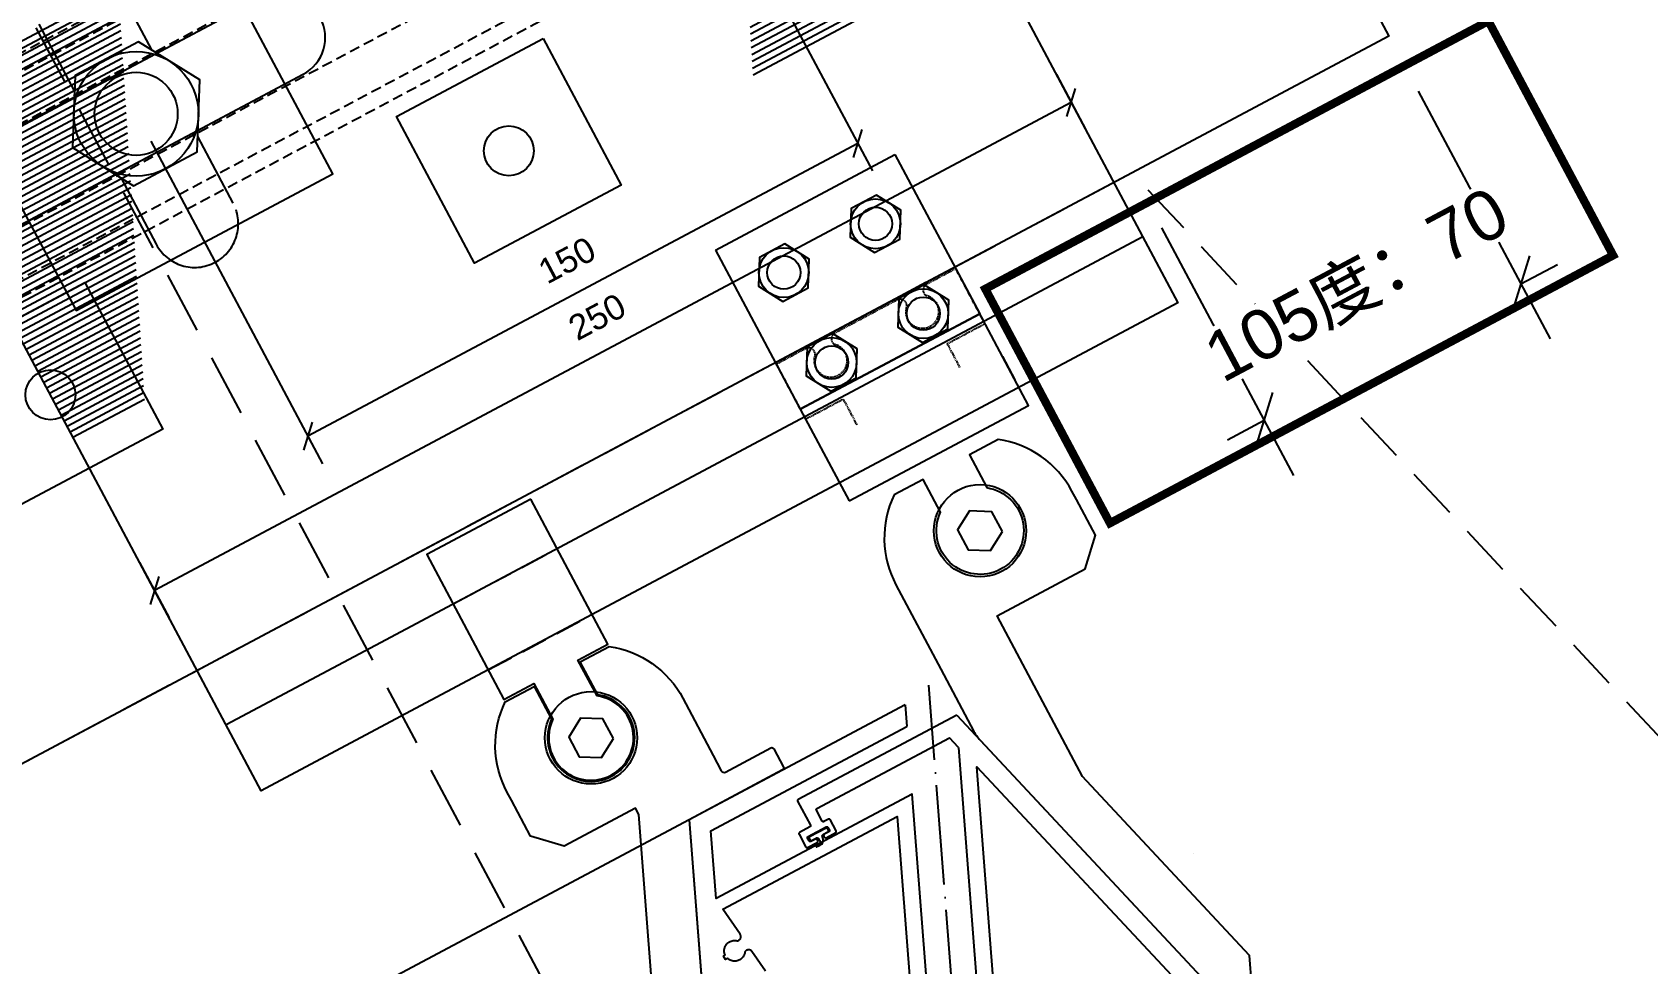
# Model space of a CAD drawing. Header units: millimetres. Extents: x -2069 to 10556, y -1036 to 8460.
# Drawn here: x 7552.9 to 7941.8, y 3799.5 to 4023.7 of the extents above; entities that cross this region are included whole.
import ezdxf

# ---------------------------------------------------------------- set-up
doc = ezdxf.new("R2010")
doc.units = ezdxf.units.MM
for name, pattern in [('ACAD_ISO04W100', [30, 24, -3, 0, -3]), ('HIDDEN', [0.375, 0.25, -0.125]), ('HIDDEN2', [0.1875, 0.125, -0.0625]), ('LG', [4.1, 4, 0.1])]:
    doc.linetypes.add(name, pattern=pattern)
for name, color, linetype in [('Alum', 4, 'Continuous'), ('F-Alum', 4, 'Continuous'), ('F-center', 6, 'ACAD_ISO04W100'), ('F-Gaskets', 8, 'Continuous'), ('F-Hidden', 9, 'HIDDEN'), ('Hatch', 8, 'Continuous'), ('HIDDEN', 1, 'HIDDEN'), ('POCHET', 8, 'Continuous'), ('STEEL', 34, 'Continuous'), ('TEXT', 7, 'Continuous'), ('XINGCAI', 4, 'LG')]:
    doc.layers.add(name, color=color, linetype=linetype)
doc.styles.add('Arial', font='arial.ttf')
doc.dimstyles.new('Arup4', dxfattribs={"dimscale": 5, "dimtxt": 1.2, "dimasz": 1, "dimexe": 1.5, "dimexo": 1.5, "dimgap": 1, "dimtad": 1, "dimdec": 0, "dimdsep": 46, "dimtxsty": 'Arial', "dimblk": 'OBLIQUE', "dimcen": 0, "dimclrd": 1, "dimclre": 1, "dimclrt": 7, "dimadec": 0, "dimazin": 0, "dimtfac": 1, "dimtdec": 0, "dimtix": 1, "dimtofl": 0, "dimtmove": 2, "dimatfit": 3, "dimfxl": 5, "dimtolj": 1, "dimtzin": 0, "dimlwd": -1, "dimlwe": -1, "dimarcsym": 0})

# ---------------------------------------------------------------- blocks, each defined once
blk = doc.blocks.new('A$C5137bee4')
at = {"layer": 'F-Alum', "extrusion": (1.18609e-07, 6.83053e-06, 1)}
for p, q in [((-18.07, 283.49, 0), (-17.85, 278.24, 0)), ((-5.61, 272.77, 0), (-7.68, 275.15, 0))]:
    blk.add_line(p, q, dxfattribs=at)
at = {"layer": 'F-Alum', "extrusion": (2.46146e-06, 1.24233e-06, 1)}
blk.add_line((-71.02, 257.62, 0), (-947.73, -170.67, 0), dxfattribs=at)
at = {"layer": 'F-Alum', "extrusion": (1.18609e-07, 6.83053e-06, 1), "elevation": 0}
for points in [[(-18.07, 283.49), (-44.33, 270.66), (-71.02, 257.62), (-70.05, 234.79)], [(-11.6, 131.46), (-17.15, 261.88), (-65.2, 238.41), (-65.9, 254.76), (-17.85, 278.24)], [(-70.05, 234.79), (-64.35, 100.91)]]:
    blk.add_lwpolyline(points, dxfattribs=at)
at = {"layer": 'F-Alum', "extrusion": (1.18609e-07, 6.83053e-06, 1), "elevation": 0, "flags": 128}
blk.add_lwpolyline([(-5.75, 280.54), (-44.62, 261.55, 0.046389), (-44.67, 261.53, 0.098696), (-44.74, 261.44, 0.082496), (-44.78, 261.35, 0.052187), (-44.79, 261.28, 0.043988), (-44.78, 261.23, 0.036571), (-44.77, 261.19, 0.033013), (-44.76, 261.15), (-41.89, 255.29, -0.033013), (-41.88, 255.25, -0.036571), (-41.87, 255.21, -0.043988), (-41.86, 255.16, -0.052185), (-41.87, 255.09, -0.082496), (-41.9, 255, -0.098699), (-41.98, 254.92, -0.046388), (-42.03, 254.89), (-44.56, 253.65, 0.046389), (-44.61, 253.62, 0.098696), (-44.69, 253.53, 0.082496), (-44.72, 253.44, 0.052187), (-44.73, 253.38, 0.043988), (-44.73, 253.33, 0.036571), (-44.72, 253.28, 0.033013), (-44.7, 253.25), (-43.15, 250.08, 0.001737), (-43.15, 250.08, 0.021821), (-43.14, 250.05, 0.022804), (-43.12, 250.03, 0.022806), (-43.11, 250.01, 0.021818), (-43.09, 249.99, 0.034754), (-43.06, 249.97, 0.036571), (-43.02, 249.94, 0.043988), (-42.97, 249.92, 0.052185), (-42.91, 249.91, 0.082496), (-42.81, 249.92, 0.052072), (-42.75, 249.94), (-40.41, 251.09, 0.046388), (-40.36, 251.12, 0.098699), (-40.28, 251.2, 0.082496), (-40.24, 251.29, 0.052185), (-40.24, 251.36, 0.043988), (-40.24, 251.41, 0.036571), (-40.25, 251.45, 0.033013), (-40.27, 251.49, 0.040003), (-40.27, 251.56, 0.036571), (-40.29, 251.62, 0.034751), (-40.31, 251.68, 0.021821), (-40.33, 251.71, 0.022806), (-40.36, 251.74, 0.022804), (-40.38, 251.78, 0.021821), (-40.41, 251.8, 0.034751), (-40.46, 251.84, 0.036571), (-40.51, 251.87, 0.043988), (-40.58, 251.9, 0.052185), (-40.67, 251.92, 0.077588), (-40.81, 251.91), (-41.92, 251.37, -0.052072), (-41.98, 251.35, -0.082496), (-42.07, 251.34, -0.052185), (-42.14, 251.35, -0.043988), (-42.18, 251.37, -0.036571), (-42.22, 251.39, -0.034754), (-42.25, 251.42, -0.021818), (-42.27, 251.44, -0.022806), (-42.29, 251.46, -0.022804), (-42.31, 251.48, -0.021821), (-42.32, 251.51, -0.001737), (-42.32, 251.51), (-42.66, 252.2, -0.033013), (-42.67, 252.24, -0.036571), (-42.68, 252.28, -0.043988), (-42.69, 252.34, -0.052187), (-42.68, 252.4, -0.082496), (-42.65, 252.49, -0.098696), (-42.57, 252.58, -0.046389), (-42.52, 252.61), (-38.12, 254.76, -0.05207), (-38.06, 254.78, -0.082499), (-37.96, 254.79, -0.052185), (-37.9, 254.77, -0.043988), (-37.85, 254.76, -0.036571), (-37.81, 254.73, -0.034751), (-37.78, 254.71, -0.021821), (-37.76, 254.69, -0.022804), (-37.74, 254.67, -0.022806), (-37.73, 254.64, -0.021821), (-37.72, 254.62, -0.001736), (-37.72, 254.62), (-37.37, 253.92, -0.033013), (-37.36, 253.89, -0.036571), (-37.35, 253.84, -0.043988), (-37.34, 253.79, -0.052185), (-37.35, 253.73, -0.082496), (-37.39, 253.64, -0.098699), (-37.47, 253.55, -0.046388), (-37.51, 253.52), (-38.62, 252.98, 0.046389), (-38.67, 252.95, 0.098696), (-38.75, 252.86, 0.082496), (-38.78, 252.77, 0.052187), (-38.79, 252.71, 0.043988), (-38.79, 252.66, 0.036571), (-38.77, 252.61, 0.033013), (-38.76, 252.58, 0.020486), (-38.75, 252.54, 0.036571), (-38.74, 252.47, 0.034751), (-38.71, 252.41, 0.021821), (-38.69, 252.38, 0.022804), (-38.67, 252.34, 0.022806), (-38.64, 252.31, 0.021818), (-38.61, 252.28, 0.034754), (-38.56, 252.24, 0.036571), (-38.5, 252.2, 0.043988), (-38.42, 252.17, 0.052185), (-38.33, 252.15, 0.057998), (-38.22, 252.16), (-35.87, 253.3, 0.046388), (-35.83, 253.33, 0.098699), (-35.75, 253.42, 0.082496), (-35.71, 253.51, 0.052185), (-35.71, 253.57, 0.043988), (-35.71, 253.62, 0.036571), (-35.72, 253.67, 0.033013), (-35.74, 253.7), (-37.08, 256.46, 0.001736), (-37.08, 256.46, 0.021821), (-37.1, 256.48, 0.022806), (-37.11, 256.51, 0.022804), (-37.13, 256.53, 0.021821), (-37.15, 256.55, 0.034751), (-37.18, 256.57, 0.036571), (-37.22, 256.6, 0.043988), (-37.27, 256.61, 0.052185), (-37.33, 256.63, 0.082499), (-37.43, 256.62, 0.05207), (-37.48, 256.6), (-38.59, 256.06, -0.052072), (-38.65, 256.03, -0.082496), (-38.75, 256.03, -0.052185), (-38.81, 256.04, -0.043988), (-38.86, 256.06, -0.036571), (-38.9, 256.08, -0.034754), (-38.93, 256.11, -0.021818), (-38.95, 256.12, -0.022806), (-38.97, 256.15, -0.022804), (-38.98, 256.17, -0.021821), (-38.99, 256.19, -0.001737), (-38.99, 256.19), (-40.3, 258.88, -0.033013), (-40.32, 258.91, -0.036571), (-40.33, 258.95, -0.043988), (-40.34, 259.01, -0.052187), (-40.33, 259.07, -0.082496), (-40.29, 259.16, -0.098696), (-40.21, 259.25, -0.046389), (-40.17, 259.28), (-7.68, 275.15)], format="xyb", dxfattribs=at)
for points in [[(-5.75, 280.54), (50.88, 215.58)], [(-5.61, 272.77), (0.38, 132.22)], [(4.89, 120.16), (-1.4, 267.94), (45.96, 213.61)]]:
    blk.add_lwpolyline(points, dxfattribs=at)
at = {"layer": 'F-Alum', "extrusion": (1.18609e-07, 6.83053e-06, 1), "elevation": 0}
blk.add_lwpolyline([(-53.91, 220.52), (-57, 225.39, 0.044477), (-57.11, 225.53, 0.082497), (-57.38, 225.72, 0.098699), (-57.76, 225.83, 0.098696), (-58.15, 225.79, 0.082496), (-58.44, 225.63, 0.052187), (-58.6, 225.49, 0.043342), (-58.7, 225.35, -0.008682), (-58.71, 225.27, -0.021821), (-58.76, 225.05, -0.034751), (-58.87, 224.72, -0.036571), (-59.04, 224.4, -0.043988), (-59.3, 224.04, -0.052185), (-59.68, 223.69, -0.082496), (-60.41, 223.31, -0.098699), (-61.38, 223.2, -0.098699), (-62.32, 223.47, -0.082242), (-62.97, 223.95), (-63.4, 223.68), (-63.93, 224.53), (-63.51, 224.8, -0.032238), (-63.61, 225.1, -0.034754), (-63.67, 225.45, -0.021818), (-63.68, 225.66, -0.022806), (-63.67, 225.89, -0.022804), (-63.64, 226.12, -0.021821), (-63.59, 226.33, -0.034751), (-63.48, 226.66, -0.036571), (-63.32, 226.99, -0.043988), (-63.06, 227.34, -0.052187), (-62.68, 227.69, -0.082496), (-61.95, 228.07, -0.098696), (-60.98, 228.18, -0.054789), (-60.44, 228.08, 0.050721), (-60.24, 228.12, 0.082496), (-59.95, 228.28, 0.052185), (-59.79, 228.42, 0.043988), (-59.69, 228.56, 0.036571), (-59.62, 228.69, 0.034751), (-59.58, 228.82, 0.021821), (-59.56, 228.91, 0.022806), (-59.55, 229, 0.022804), (-59.54, 229.09, 0.021821), (-59.55, 229.18, 0.034751), (-59.57, 229.32, 0.036571), (-59.62, 229.46, 0.043988), (-59.7, 229.62, 0.006802), (-59.71, 229.64), (-63.66, 235.83), (-20.94, 256.7), (-15.67, 133.03)], format="xyb", dxfattribs=at)
at = {"layer": 'F-center', "extrusion": (-2.12136e-06, 1.89814e-05, 1)}
blk.add_line((1.31, -30.78, 0), (-12.26, 288.01, 0), dxfattribs=at)
at = {"layer": 'F-Gaskets', "extrusion": (1.18609e-07, 6.83053e-06, 1), "elevation": 0, "flags": 128}
blk.add_lwpolyline([(-37.6, 253.89), (-37.82, 254.34, 0.001736), (-37.82, 254.34, 0.021821), (-37.83, 254.36, 0.022806), (-37.85, 254.38, 0.022804), (-37.86, 254.4, 0.021821), (-37.88, 254.41, 0.034751), (-37.9, 254.44, 0.036571), (-37.94, 254.45, 0.043988), (-37.98, 254.47, 0.052185), (-38.03, 254.48, 0.082499), (-38.11, 254.47, 0.05207), (-38.16, 254.46), (-42.2, 252.48, 0.046389), (-42.24, 252.46, 0.098696), (-42.31, 252.38, 0.082496), (-42.34, 252.31, 0.052187), (-42.34, 252.26, 0.043988), (-42.34, 252.21, 0.036571), (-42.33, 252.18, 0.033013), (-42.32, 252.15), (-42.1, 251.7, 0.001737), (-42.1, 251.69, 0.021821), (-42.08, 251.68, 0.022804), (-42.07, 251.66, 0.022806), (-42.06, 251.64, 0.021818), (-42.04, 251.62, 0.034754), (-42.02, 251.6, 0.036571), (-41.98, 251.58, 0.043988), (-41.94, 251.57, 0.052185), (-41.89, 251.56, 0.082496), (-41.81, 251.56, 0.052072), (-41.76, 251.58), (-40.64, 252.13, -0.05207), (-40.54, 252.17, -0.082499), (-40.38, 252.18, -0.052185), (-40.28, 252.16, -0.043988), (-40.19, 252.13, -0.036571), (-40.13, 252.09, -0.034751), (-40.08, 252.05, -0.021821), (-40.05, 252.01, -0.022804), (-40.02, 251.98, -0.022806), (-39.99, 251.94, -0.021821), (-39.97, 251.9, -0.001736), (-39.97, 251.9), (-39.84, 251.63, -0.003545), (-39.83, 251.62, -0.021821), (-39.79, 251.55, -0.034751), (-39.75, 251.44, -0.036571), (-39.72, 251.31, -0.043988), (-39.7, 251.16, -0.052185), (-39.72, 250.97, -0.082496), (-39.83, 250.7, -0.098699), (-40.06, 250.44, -0.098699), (-40.37, 250.29, -0.005646), (-40.39, 250.29, 0.027352), (-40.42, 250.29, 0.082497), (-40.49, 250.29, 0.098699), (-40.56, 250.25, 0.061274), (-40.6, 250.21, 0.02927), (-40.61, 250.21, 0.098699), (-40.64, 250.2, 0.098696), (-40.67, 250.17, 0.082496), (-40.68, 250.14, 0.052187), (-40.68, 250.13, 0.043988), (-40.68, 250.11, 0.036571), (-40.68, 250.1, 0.034751), (-40.67, 250.09, 0.021821), (-40.67, 250.08, 0.022804), (-40.66, 250.07, 0.022806), (-40.66, 250.07, 0.021818), (-40.65, 250.06, 0.034754), (-40.64, 250.05, 0.036571), (-40.63, 250.04, 0.043988), (-40.62, 250.04, 0.052185), (-40.6, 250.04, 0.082496), (-40.57, 250.04, 0.098699), (-40.54, 250.05, 0.098699), (-40.51, 250.08, 0.082496), (-40.5, 250.11, 0.052185), (-40.5, 250.13, 0.043988), (-40.5, 250.14, 0.036571), (-40.5, 250.15, 0.034751), (-40.51, 250.17, 0.021821), (-40.51, 250.17, 0.010741), (-40.51, 250.18, 0.072422), (-40.08, 250.22, 0.098699), (-39.55, 250.47, 0.098699), (-39.16, 250.91, 0.082496), (-38.98, 251.37, 0.052185), (-38.95, 251.68, 0.043988), (-38.97, 251.94, 0.030381), (-39.01, 252.12), (-39.07, 252.34, -0.033013), (-39.1, 252.4, -0.036571), (-39.11, 252.47, -0.043988), (-39.12, 252.56, -0.052187), (-39.11, 252.66, -0.082496), (-39.05, 252.81, -0.098696), (-38.92, 252.96, -0.046389), (-38.84, 253.01), (-37.72, 253.56, 0.046388), (-37.68, 253.58, 0.098699), (-37.61, 253.65, 0.082496), (-37.58, 253.73, 0.052185), (-37.58, 253.78, 0.043988), (-37.58, 253.83, 0.036571), (-37.59, 253.86, 0.033013)], format="xyb", close=True, dxfattribs=at)
at = {"layer": 'Hatch', "extrusion": (2.99015e-07, 9.07585e-06, 1)}
blk.add_line((50.09, 245.19, 0), (50.1, 245.19, 0), dxfattribs=at)
at = {"layer": 'HIDDEN', "ltscale": 50, "extrusion": (1.18609e-07, 6.83053e-06, 1), "elevation": 0}
blk.add_lwpolyline([(925.78, 211.49), (521.09, -141.25), (40.98, 409.55), (-986.07, -92.19)], dxfattribs=at)
blk = doc.blocks.new('_OBLIQUE')
at = {"color": 0, "linetype": 'ByBlock'}
blk.add_line((-0.5, -0.5), (0.5, 0.5), dxfattribs=at)
blk = doc.blocks.new('*D129')
at = {"color": 1, "linetype": 'Continuous', "transparency": 16777216}
for p, q in [((92.28, -175), (-2.1, -175)), ((5.4, -175), (5.4, -275)), ((92.87, -275), (-2.1, -275))]:
    blk.add_line(p, q, dxfattribs=at)
at = {"layer": 'Defpoints', "color": 0, "transparency": 16777216}
for p in [(99.78, -175), (5.4, -275), (100.37, -275)]:
    blk.add_point(p, dxfattribs=at)
at = {"color": 1, "transparency": 16777216, "xscale": 5, "yscale": 5, "zscale": 5}
for p, rotation in [((5.4, -175), 90), ((5.4, -275), 270)]:
    blk.add_blockref('_OBLIQUE', p, dxfattribs=dict(at, rotation=rotation))
at = {"color": 7, "transparency": 16777216, "insert": (-2.66, -225), "char_height": 6, "attachment_point": 5, "rotation": 90, "style": 'Arial', "bg_fill": 3, "box_fill_scale": 1.1, "bg_fill_color": 256, "bg_fill_true_color": 13158600, "bg_fill_transparency": 0}
blk.add_mtext('\\A1;100', dxfattribs=at)
blk = doc.blocks.new('*D309')
at = {"color": 1, "linetype": 'Continuous', "transparency": 16777216}
for p, q in [((7886.52, 4009.57), (7918.27, 3949.93)), ((7824.73, 3976.67), (7856.48, 3917.04)), ((7911.22, 3963.17), (7920.05, 3967.87)), ((7849.43, 3930.28), (7840.6, 3925.58))]:
    blk.add_line(p, q, dxfattribs=at)
at = {"layer": 'Defpoints', "color": 0, "transparency": 16777216}
for p in [(7879.47, 4022.81, 0), (7817.68, 3989.92, 0)]:
    blk.add_point(p, dxfattribs=at)
at = {"color": 1, "transparency": 16777216, "xscale": 10, "yscale": 10, "zscale": 10}
for p, rotation in [((7911.22, 3963.17), 208.0263691675422), ((7849.43, 3930.28), 28.02636916754212)]:
    blk.add_blockref('_OBLIQUE', p, dxfattribs=dict(at, rotation=rotation))
at = {"color": 7, "transparency": 16777216, "insert": (7871.91, 3962.53), "char_height": 12, "attachment_point": 5, "rotation": 28.0264, "style": 'Arial', "bg_fill": 3, "box_fill_scale": 1.1, "bg_fill_color": 256, "bg_fill_true_color": 13158600, "bg_fill_transparency": 0}
blk.add_mtext('\\A1;105{\\fSimSun|b0|i0|c134|p2;度：}70', dxfattribs=at)
at = {"layer": 'Defpoints', "color": 0, "transparency": 16777216}
blk.add_point((7911.22, 3963.17), dxfattribs=at)
blk = doc.blocks.new('*D315')
at = {"color": 1, "linetype": 'Continuous', "transparency": 16777216}
for p, q in [((7713.82, 4067.98), (7755.14, 3990.36)), ((7581.41, 3997.5), (7622.73, 3919.88)), ((7751.61, 3996.99), (7619.2, 3926.5))]:
    blk.add_line(p, q, dxfattribs=at)
at = {"layer": 'Defpoints', "color": 0, "transparency": 16777216}
for p in [(7710.3, 4074.6, 0), (7577.89, 4004.12, 0), (7619.2, 3926.5)]:
    blk.add_point(p, dxfattribs=at)
at = {"color": 1, "transparency": 16777216, "xscale": 5, "yscale": 5, "zscale": 5}
for p, rotation in [((7751.61, 3996.99), 28.02636916754212), ((7619.2, 3926.5), 208.0263691675422)]:
    blk.add_blockref('_OBLIQUE', p, dxfattribs=dict(at, rotation=rotation))
at = {"color": 7, "transparency": 16777216, "insert": (7681.62, 3968.86), "char_height": 6, "attachment_point": 5, "rotation": 28.0264, "style": 'Arial', "bg_fill": 3, "box_fill_scale": 1.1, "bg_fill_color": 256, "bg_fill_true_color": 13158600, "bg_fill_transparency": 0}
blk.add_mtext('\\A1;150', dxfattribs=at)
blk = doc.blocks.new('*D316')
at = {"color": 1, "linetype": 'Continuous', "transparency": 16777216}
for p, q in [((7799.43, 4013.57), (7806.53, 4000.22)), ((7803.01, 4006.84), (7582.32, 3889.37)), ((7578.74, 3896.1), (7585.85, 3882.75))]:
    blk.add_line(p, q, dxfattribs=at)
at = {"layer": 'Defpoints', "color": 0, "transparency": 16777216}
for p in [(7795.9, 4020.19, 0), (7575.22, 3902.72, 0), (7582.32, 3889.37)]:
    blk.add_point(p, dxfattribs=at)
at = {"color": 1, "transparency": 16777216, "xscale": 5, "yscale": 5, "zscale": 5}
for p, rotation in [((7803.01, 4006.84), 28.02636916754212), ((7582.32, 3889.37), 208.0263691675422)]:
    blk.add_blockref('_OBLIQUE', p, dxfattribs=dict(at, rotation=rotation))
at = {"color": 7, "transparency": 16777216, "insert": (7688.88, 3955.23), "char_height": 6, "attachment_point": 5, "rotation": 28.0264, "style": 'Arial', "bg_fill": 3, "box_fill_scale": 1.1, "bg_fill_color": 256, "bg_fill_true_color": 13158600, "bg_fill_transparency": 0}
blk.add_mtext('\\A1;250', dxfattribs=at)
blk = doc.blocks.new('A$C0A1579C8')
at = {"layer": 'Alum', "ltscale": 250}
for p, q in [((107.61, -202.47), (-77.19, -300.69)), ((-77.19, -300.69), (-113.14, -319.8))]:
    blk.add_line(p, q, dxfattribs=at)
blk.add_lwpolyline([(-68.74, -316.58), (-104.7, -335.69), (-220.76, -117.33), (0, 0), (116.06, -218.36), (-68.74, -316.58)], dxfattribs=at)
at = {"layer": 'Alum', "ltscale": 250, "elevation": 0}
for points in [[(-49.59, -87.82), (12.23, -54.96), (45.08, -116.78), (-16.73, -149.63)], [(-120.23, -125.36), (-182.04, -158.22), (-149.19, -220.03), (-87.37, -187.18)]]:
    blk.add_lwpolyline(points, close=True, dxfattribs=at)
at = {"layer": 'POCHET'}
for p, q in [((28.56, -53.74), (7.58, -64.89)), ((29.27, -55.06), (7.68, -66.53)), ((29.97, -56.39), (7.79, -68.18)), ((30.67, -57.71), (7.89, -69.82)), ((31.38, -59.03), (7.99, -71.46)), ((32.08, -60.36), (8.1, -73.11)), ((32.79, -61.68), (8.2, -74.75)), ((33.49, -63.01), (8.31, -76.39)), ((34.19, -64.33), (8.41, -78.04)), ((34.9, -65.66), (8.51, -79.68)), ((35.6, -66.98), (8.62, -81.32)), ((36.31, -68.31), (8.72, -82.97)), ((37.01, -69.63), (8.83, -84.61)), ((37.71, -70.96), (8.93, -86.25)), ((38.42, -72.28), (9.03, -87.9)), ((39.12, -73.6), (9.14, -89.54)), ((39.83, -74.93), (9.24, -91.19)), ((40.53, -76.25), (9.35, -92.83)), ((41.23, -77.58), (9.45, -94.47)), ((41.94, -78.9), (9.55, -96.12)), ((42.64, -80.23), (9.66, -97.76)), ((43.35, -81.55), (9.76, -99.4)), ((44.05, -82.88), (9.87, -101.05)), ((44.75, -84.2), (9.97, -102.69)), ((45.46, -85.53), (10.07, -104.33)), ((46.16, -86.85), (10.18, -105.98)), ((46.87, -88.17), (10.28, -107.62)), ((47.57, -89.5), (10.39, -109.26)), ((48.27, -90.82), (10.49, -110.91)), ((48.98, -92.15), (10.59, -112.55)), ((49.68, -93.47), (10.7, -114.19)), ((50.39, -94.8), (10.8, -115.84)), ((51.09, -96.12), (10.91, -117.48)), ((51.79, -97.45), (11.01, -119.12)), ((52.5, -98.77), (11.11, -120.77)), ((53.2, -100.1), (11.22, -122.41)), ((53.91, -101.42), (11.32, -124.05)), ((54.61, -102.74), (11.43, -125.7)), ((55.31, -104.07), (11.53, -127.34)), ((56.02, -105.39), (11.63, -128.98)), ((56.72, -106.72), (11.74, -130.63)), ((57.43, -108.04), (11.84, -132.27)), ((58.13, -109.37), (11.95, -133.91)), ((58.83, -110.69), (12.05, -135.56)), ((59.54, -112.02), (12.15, -137.2)), ((60.24, -113.34), (12.26, -138.84)), ((60.95, -114.67), (12.36, -140.49)), ((61.65, -115.99), (12.47, -142.13)), ((62.35, -117.31), (12.57, -143.78)), ((63.06, -118.64), (12.67, -145.42)), ((63.76, -119.96), (12.78, -147.06)), ((64.47, -121.29), (12.88, -148.71)), ((65.17, -122.61), (12.98, -150.35)), ((65.87, -123.94), (13.09, -151.99)), ((66.58, -125.26), (13.19, -153.64)), ((67.28, -126.59), (13.3, -155.28)), ((67.99, -127.91), (13.4, -156.92)), ((68.69, -129.24), (13.5, -158.57)), ((69.39, -130.56), (13.61, -160.21)), ((70.1, -131.88), (13.71, -161.85)), ((70.8, -133.21), (13.82, -163.5)), ((-192.19, -171.07), (-138.98, -142.79)), ((-191.49, -172.39), (-138.88, -144.43)), ((-190.79, -173.72), (-138.77, -146.07)), ((-190.08, -175.04), (-138.67, -147.72)), ((-189.38, -176.37), (-138.56, -149.36)), ((-188.67, -177.69), (-138.46, -151)), ((-187.97, -179.02), (-138.36, -152.65)), ((-187.27, -180.34), (-138.25, -154.29)), ((-186.56, -181.67), (-138.15, -155.93)), ((-185.86, -182.99), (-138.04, -157.58)), ((-185.15, -184.31), (-137.94, -159.22)), ((-184.45, -185.64), (-137.84, -160.86)), ((-183.75, -186.96), (-137.73, -162.51)), ((-183.04, -188.29), (-137.63, -164.15)), ((-182.34, -189.61), (-137.52, -165.79)), ((-181.63, -190.94), (-137.42, -167.44)), ((-180.93, -192.26), (-137.32, -169.08)), ((-180.23, -193.59), (-137.21, -170.72)), ((-179.52, -194.91), (-137.11, -172.37)), ((-178.82, -196.24), (-137, -174.01)), ((-178.11, -197.56), (-136.9, -175.65)), ((-177.41, -198.88), (-136.8, -177.3)), ((-176.71, -200.21), (-136.69, -178.94)), ((-176, -201.53), (-136.59, -180.58)), ((-175.3, -202.86), (-136.48, -182.23)), ((-174.59, -204.18), (-136.38, -183.87)), ((-173.89, -205.51), (-136.28, -185.52)), ((-173.19, -206.83), (-136.17, -187.16)), ((-172.48, -208.16), (-136.07, -188.8)), ((-171.78, -209.48), (-135.96, -190.45)), ((-171.07, -210.81), (-135.86, -192.09)), ((-170.37, -212.13), (-135.76, -193.73)), ((-169.67, -213.45), (-135.65, -195.38)), ((-168.96, -214.78), (-135.55, -197.02)), ((-168.26, -216.1), (-135.44, -198.66)), ((-167.55, -217.43), (-135.34, -200.31)), ((-166.85, -218.75), (-135.24, -201.95)), ((-166.15, -220.08), (-135.13, -203.59)), ((-165.44, -221.4), (-135.03, -205.24)), ((-164.74, -222.73), (-134.92, -206.88)), ((-164.03, -224.05), (-134.82, -208.52)), ((-163.33, -225.38), (-134.72, -210.17)), ((-162.63, -226.7), (-134.61, -211.81)), ((-161.92, -228.02), (-134.51, -213.45)), ((-161.22, -229.35), (-134.4, -215.1)), ((-160.51, -230.67), (-134.3, -216.74)), ((-159.81, -232), (-134.2, -218.38)), ((-159.11, -233.32), (-134.09, -220.03)), ((-158.4, -234.65), (-133.99, -221.67)), ((-157.7, -235.97), (-133.88, -223.31)), ((-156.99, -237.3), (-133.78, -224.96)), ((-156.29, -238.62), (-133.68, -226.6)), ((-155.59, -239.95), (-133.57, -228.24)), ((-154.88, -241.27), (-133.47, -229.89)), ((-154.18, -242.59), (-133.36, -231.53)), ((-153.47, -243.92), (-133.26, -233.17)), ((-152.77, -245.24), (-133.16, -234.82)), ((-152.07, -246.57), (-133.05, -236.46)), ((-151.36, -247.89), (-132.95, -238.11)), ((-150.66, -249.22), (-132.84, -239.75)), ((-149.95, -250.54), (-132.74, -241.39))]:
    blk.add_line(p, q, dxfattribs=at)
at = {"layer": 'POCHET', "linetype": 'HIDDEN2', "ltscale": 250, "elevation": 0}
for points in [[(-17.07, -96.78), (-25.6, -80.73, -1), (-7.06, -70.88), (1.47, -86.93)], [(-5.97, -117.67), (2.56, -133.72, 1), (21.1, -123.86), (12.57, -107.81)], [(-149.53, -167.18), (-158.06, -151.13, -1), (-139.51, -141.28), (-130.98, -157.33)], [(-138.43, -188.07), (-129.9, -204.11, 1), (-111.35, -194.26), (-119.88, -178.21)]]:
    blk.add_lwpolyline(points, format="xyb", dxfattribs=at)
at = {"layer": 'POCHET'}
for centre in [(-2.25, -102.3), (-134.71, -172.7)]:
    blk.add_circle(centre, 10, dxfattribs=at)
at = {"layer": 'STEEL', "ltscale": 250, "elevation": 0}
for points in [[(29.7, -55.87), (54.1, -101.79)], [(12.44, -111.48), (-2.86, -119.61), (-17.55, -110.43), (-16.95, -93.11), (-1.65, -84.98), (13.05, -94.16), (12.44, -111.48)], [(-135.31, -190.01), (-120.01, -181.88), (-119.4, -164.56), (-134.1, -155.38), (-149.4, -163.51), (-150.01, -180.83), (-135.31, -190.01)], [(-191.06, -173.2), (-166.65, -219.12)]]:
    blk.add_lwpolyline(points, dxfattribs=at)
at = {"layer": 'STEEL', "ltscale": 250}
for centre in [(-2.25, -102.3), (-134.71, -172.7)]:
    blk.add_circle(centre, 15.01, dxfattribs=at)
blk = doc.blocks.new('A$Cb4be0589')
at = {"color": 1, "linetype": 'HIDDEN', "ltscale": 10}
for p, q in [((110.78, -285), (110.78, -15)), ((121.78, -285), (121.78, -15)), ((125.78, -285), (125.78, -15))]:
    blk.add_line(p, q, dxfattribs=at)
at = {"color": 1}
for points in [[(129.81, -130), (169.81, -130), (169.81, -170), (129.81, -170)], [(129.81, -255), (169.81, -255), (169.81, -295), (129.81, -295)]]:
    blk.add_lwpolyline(points, close=True, dxfattribs=at)
for centre in [(149.81, -150), (149.81, -275)]:
    blk.add_circle(centre, 6, dxfattribs=at)
dim = blk.add_linear_dim(base=(5.4, -275), p1=(99.78, -175), p2=(100.37, -275), angle=90, dimstyle='Arup4', override={"dimtfill": 1, "dimarcsym": 1})
dim.commit()
dim.dimension.update_dxf_attribs({"geometry": '*D129', "text_midpoint": (-2.66, -225)})
at = {"color": 1, "linetype": 'HIDDEN', "ltscale": 10}
for p, q in [((73.78, -285), (73.78, -15)), ((77.78, -285), (77.78, -15)), ((88.78, -285), (88.78, -15))]:
    blk.add_line(p, q, dxfattribs=at)
at = {"color": 1}
blk.add_lwpolyline([(-25, 50), (225, 50), (225, -350), (-25, -350)], close=True, dxfattribs=at)
at = {"color": 1, "elevation": 0}
blk.add_lwpolyline([(89.28, -185), (89.28, -265, 0.414214), (99.28, -275), (100.28, -275, 0.414214), (110.28, -265), (110.28, -185, 0.414214), (100.28, -175), (99.28, -175, 0.414214)], format="xyb", close=True, dxfattribs=at)

msp = doc.modelspace()

# ---------------------------------------------------------------- block references
at = {"extrusion": (1.18609e-07, -6.83053e-06, 1), "rotation": 1.989630818855079}
msp.add_blockref('A$C5137bee4', (7790.94, 3579.18, -0.03), dxfattribs=at)

# ---------------------------------------------------------------- next in the draw order: block references
at = {"rotation": 298.0263691675695}
msp.add_blockref('A$Cb4be0589', (7729.62, 4197.93, 0), dxfattribs=at)

# ---------------------------------------------------------------- next in the draw order: linework, layer by layer
at = {"layer": 'STEEL', "ltscale": 250, "elevation": 0}
msp.add_lwpolyline([(7692.81, 3853.72), (7690.27, 3858.48), (7684.88, 3858.67), (7682.02, 3854.09), (7684.56, 3849.32), (7689.95, 3849.14)], close=True, dxfattribs=at)
at = {"layer": 'STEEL', "ltscale": 250}
msp.add_circle((7687.41, 3853.9, 0), 11.11, dxfattribs=at)
at = {"layer": 'XINGCAI', "elevation": 0}
for points in [[(7708.49, 3711.46), (7698.88, 3835.46), (7698.11, 3836.93), (7680.93, 3827.78), (7672.81, 3830.26), (7668.23, 3838.87), (7667.17, 3840.86, -0.238784), (7666.73, 3862.54), (7673.7, 3866.25), (7677.91, 3858.35, 2.998368), (7689.03, 3864.28), (7684.82, 3872.18), (7691.79, 3875.89, -0.238911), (7709.54, 3863.41), (7716.8, 3849.66), (7716.8, 3849.66)], [(7716.8, 3849.66), (7718.76, 3845.97, 0.414214), (7719.78, 3845.66), (7730.7, 3851.48, -0.414214), (7731.38, 3851.27), (7733.74, 3846.84, -0.414214), (7733.53, 3846.17), (7711.02, 3834.19), (7711.02, 3834.19), (7720.46, 3712.28, -0.414214)]]:
    msp.add_lwpolyline(points, format="xyb", dxfattribs=at)

# ---------------------------------------------------------------- next in the draw order: dimensions: what is measured, and where the dimension line sits
dim = msp.add_linear_dim(base=(7619.2, 3926.5, 0), p1=(7710.3, 4074.6, 0), p2=(7577.89, 4004.12, 0), angle=28.0264, dimstyle='Arup4', override={"dimtfill": 1, "dimarcsym": 1})
dim.commit()
dim.dimension.update_dxf_attribs({"geometry": '*D315', "text_midpoint": (7681.62, 3968.86, 0)})
dim = msp.add_linear_dim(base=(7911.22, 3963.17, 0), p1=(7817.68, 3989.92, 0), p2=(7879.47, 4022.81, 0), angle=28.0264, text='105{\\fSimSun|b0|i0|c134|p2;度：}<>', dimstyle='Arup4', override={"dimscale": 10, "dimtfill": 1, "dimarcsym": 1})
dim.commit()
dim.dimension.update_dxf_attribs({"geometry": '*D309', "text_midpoint": (7871.91, 3962.53, 0)})

# ---------------------------------------------------------------- next in the draw order: linework, layer by layer
at = {"color": 2, "const_width": 2, "elevation": 0}
msp.add_lwpolyline([(7933.45, 3970.04), (7812.33, 3905.57), (7782.31, 3961.97), (7903.43, 4026.45)], close=True, dxfattribs=at)

# ---------------------------------------------------------------- next in the draw order: dimensions: what is measured, and where the dimension line sits
dim = msp.add_linear_dim(base=(7582.32, 3889.37, 0), p1=(7795.9, 4020.19, 0), p2=(7575.22, 3902.72, 0), angle=28.0264, dimstyle='Arup4', override={"dimtfill": 1, "dimarcsym": 1})
dim.commit()
dim.dimension.update_dxf_attribs({"geometry": '*D316', "text_midpoint": (7688.88, 3955.23, 0)})

# ---------------------------------------------------------------- next in the draw order: linework, layer by layer
at = {"color": 251, "linetype": 'HIDDEN2', "ltscale": 120, "true_color": 0x636466}
msp.add_xline((7437.19, 4243.76), (0.4698779, -0.8827314), dxfattribs=at)
at = {"layer": 'Alum', "ltscale": 250}
for p, q in [((7717.38, 3971.3, 0), (7760.57, 3994.29, 0)), ((7717.38, 3971.3, 0), (7737.78, 3932.98, 0)), ((7737.78, 3932.98, 0), (7780.97, 3955.97, 0))]:
    msp.add_line(p, q, dxfattribs=at)
at = {"layer": 'Alum', "ltscale": 250, "elevation": 0}
msp.add_lwpolyline([(7749.53, 3910.91), (7792.72, 3933.9), (7780.97, 3955.97), (7737.78, 3932.98)], close=True, dxfattribs=at)
at = {"layer": 'F-Hidden', "elevation": 0}
msp.add_lwpolyline([(7776.22, 3943.04), (7773.17, 3948.77), (7782.23, 3953.59), (7775.18, 3966.84), (7768.16, 3963.09, 0.547967), (7768, 3960.38, -2.721873), (7763.43, 3957.95, 0.547967), (7761.09, 3959.34), (7746.09, 3951.35, 0.547967), (7745.93, 3948.63, -2.721873), (7741.36, 3946.2, 0.547967), (7739.03, 3947.59), (7732, 3943.85), (7739.04, 3930.61), (7748.11, 3935.43), (7751.4, 3929.25)], format="xyb", dxfattribs=at)
at = {"layer": 'HIDDEN', "ltscale": 25}
for p, q in [((7654.19, 3886.12, 0), (7679.24, 3899.46, 0)), ((7662.64, 3870.23, 0), (7687.7, 3883.57, 0))]:
    msp.add_line(p, q, dxfattribs=at)
at = {"layer": 'POCHET'}
for centre in [(7755.88, 3977.64, 0), (7733.81, 3965.89, 0), (7767.39, 3956.01, 0), (7745.33, 3944.26, 0)]:
    msp.add_circle(centre, 4, dxfattribs=at)
at = {"layer": 'STEEL', "ltscale": 250, "elevation": 0}
for points in [[(7756.12, 3984.56), (7750, 3981.31), (7749.76, 3974.38), (7755.64, 3970.71), (7761.76, 3973.97), (7762, 3980.89), (7756.12, 3984.56)], [(7734.05, 3972.82), (7727.93, 3969.56), (7727.7, 3962.63), (7733.58, 3958.96), (7739.69, 3962.22), (7739.93, 3969.15), (7734.05, 3972.82)], [(7767.63, 3962.94), (7761.52, 3959.68), (7761.28, 3952.75), (7767.16, 3949.08), (7773.27, 3952.34), (7773.51, 3959.27), (7767.63, 3962.94)], [(7745.57, 3951.19), (7739.45, 3947.93), (7739.21, 3941.01), (7745.09, 3937.34), (7751.21, 3940.59), (7751.44, 3947.52), (7745.57, 3951.19)]]:
    msp.add_lwpolyline(points, dxfattribs=at)
msp.add_lwpolyline([(7786.45, 3903.56), (7783.91, 3908.32), (7778.52, 3908.51), (7775.66, 3903.93), (7778.2, 3899.17), (7783.59, 3898.98)], close=True, dxfattribs=at)
at = {"layer": 'STEEL', "ltscale": 250}
for centre, radius in [((7755.88, 3977.64, 0), 6), ((7733.81, 3965.89, 0), 6), ((7767.39, 3956.01, 0), 6), ((7745.33, 3944.26, 0), 6), ((7781.05, 3903.75, 0), 11.11)]:
    msp.add_circle(centre, radius, dxfattribs=at)
at = {"layer": 'TEXT', "ltscale": 250}
msp.add_line((7760.57, 3994.29, 0), (7780.97, 3955.97, 0), dxfattribs=at)
at = {"layer": 'XINGCAI'}
msp.add_line((7786.44, 3945.69, 0), (7789.43, 3940.08, 0), dxfattribs=at)
at = {"layer": 'XINGCAI', "elevation": 0}
msp.add_lwpolyline([(7805.74, 3844.62), (7785.17, 3883.27), (7806.35, 3894.54), (7808.82, 3902.66), (7804.24, 3911.27), (7803.18, 3913.26, 0.238784), (7785.44, 3925.73), (7778.47, 3922.02), (7782.67, 3914.12, -2.998368), (7771.54, 3908.2), (7767.34, 3916.1), (7760.37, 3912.4, 0.238911), (7760.81, 3890.7), (7771.58, 3870.46), (7771.58, 3870.46), (7779.57, 3855.46, 0.065717), (7781.09, 3853.33), (7834.3, 3796.4), (7841.25, 3706.69), (7853.21, 3707.61), (7845.94, 3801.52), (7805.65, 3844.63)], format="xyb", dxfattribs=at)
msp.add_lwpolyline([(7672.9, 3911.37), (7647.84, 3898.04), (7666.43, 3863.13), (7673.66, 3866.98), (7678.24, 3858.36, 3.074773), (7688.84, 3864), (7684.25, 3872.62), (7691.48, 3876.47)], format="xyb", close=True, dxfattribs=at)

# ---------------------------------------------------------------- next in the draw order: block references
at = {"rotation": 0.03548716118701901}
msp.add_blockref('A$C0A1579C8', (7712.49, 4176.9, 0), dxfattribs=at)

doc.saveas('drawing.dxf')
